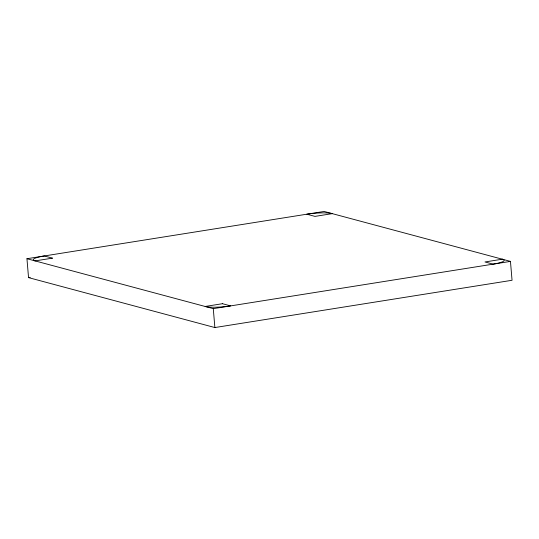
<?xml version="1.0" encoding="UTF-8"?>
<svg xmlns="http://www.w3.org/2000/svg" width="539" height="539" viewBox="0 0 539 539"><rect width="100%" height="100%" fill="white"/><g stroke="black" fill="none" stroke-linecap="round" stroke-linejoin="round"><path stroke-width="0.81" d="M26.95 258.72L324.128 211.45L510.46 261.388L512.05 280.28L214.872 327.55L28.54 277.612L26.95 258.72L213.282 308.652L510.46 261.388M28.54 277.612L30.197 277.349M213.282 308.652L214.872 327.55M52.438 258.147L35.102 260.903A19.222 3.14 -4.8 0 1 44.286 255.958L52.438 258.147M332.28 213.639L314.971 216.388L306.819 214.205A19.209 3.14 -4.8 0 1 332.273 213.639M222.466 303.706L205.13 306.469A19.222 3.14 -4.8 0 0 230.618 305.896L222.466 303.706M502.314 259.198L484.979 261.961L493.131 264.144A19.222 3.14 -4.8 0 0 502.314 259.198"/></g></svg>
